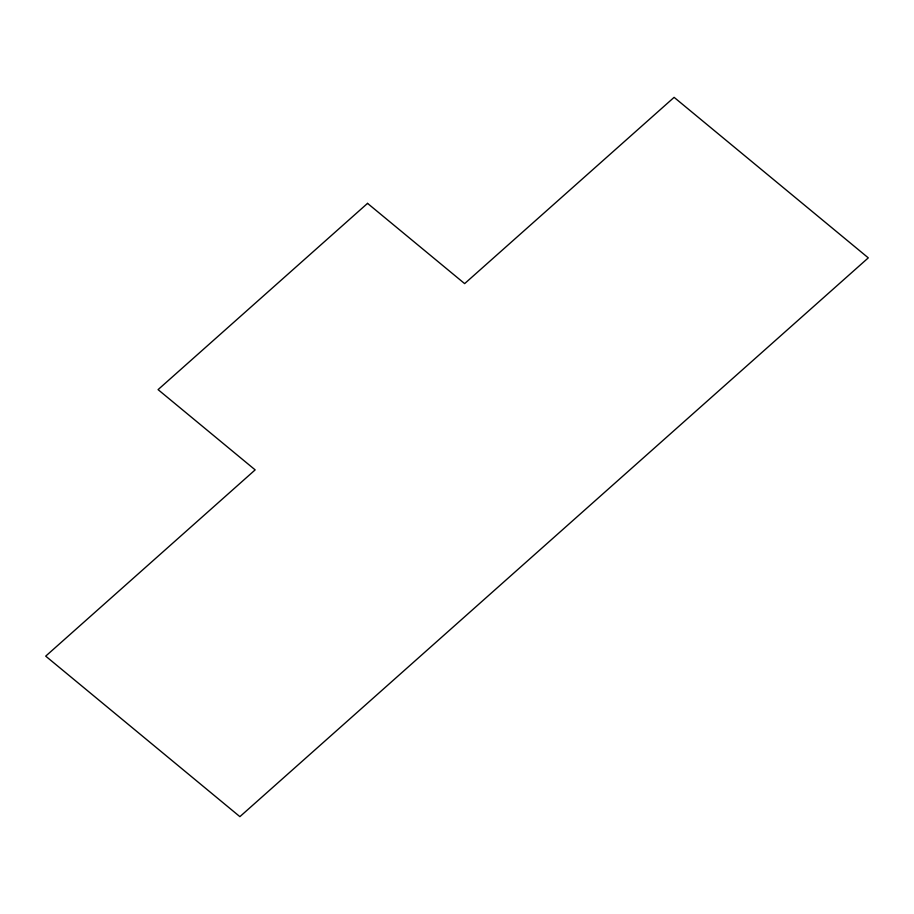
<?xml version="1.0" encoding="UTF-8"?>
<svg xmlns="http://www.w3.org/2000/svg" width="914" height="914" viewBox="0 0 914 914"><rect width="100%" height="100%" fill="white"/><g stroke="black" fill="none" stroke-linecap="round" stroke-linejoin="round"><path stroke-width="1.37" d="M367.542 203.365L158.076 389.627L255.166 469.876L45.7 656.138L239.891 816.648L868.3 257.862L674.109 97.352L464.643 283.614L367.542 203.365"/></g></svg>
